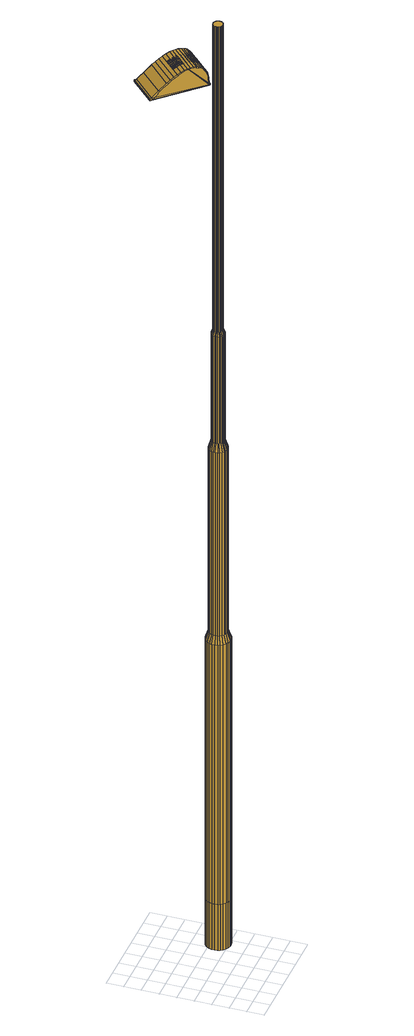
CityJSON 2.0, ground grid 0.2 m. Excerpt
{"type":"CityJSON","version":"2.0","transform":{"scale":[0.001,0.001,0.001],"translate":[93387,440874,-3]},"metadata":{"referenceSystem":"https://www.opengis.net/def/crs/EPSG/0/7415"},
"CityObjects":{
"cityfurniture1":{"type":"CityFurniture","attributes":{"Lichtpunttype":"Straatverlichting","Brondatum":"12-06-2019","Buurt_nummer":"62","Masttype":"TRAMMAST LPH 10M","Lamptype":"CPO-TW 140W KL.728","Buurtnaam":"Hillegersberg Noord","Nummer":"17","Uithoudertype":"UITHOUDER OV CONVERSIEMODEL","Geplaatst_op":"02-12-2010","Wijknummer":"6","Nivo":"0","Datum_laatste_mutatie":"07-06-2019","Straatnaam":"Straatweg","Thema":"Lichtmasten","Beheerobject":"71935/OVL-017","Armatuurtype":"4767 ARM SGS 453 1X CPO-TW 140W K EB OC FG EVSA VLAK GLAS LS-6","Objecthoogte":"10","Klasse":"Verbindingsweg 2-zijdig","Wijknaam":"Hillegersberg-Schiebroek","class":"Paal","function":"Lichtmast"},"geometry":[{"type":"MultiSurface","lod":"2","boundaries":[[[0,1,2,3]],[[4,5,6,7]],[[8,9,10,11]],[[12,13,1,0]],[[14,15,16,17]],[[17,16,9,8]],[[3,2,5,4]],[[11,10,13,12]],[[18,8,11,19]],[[20,0,3,21]],[[22,23,24,25]],[[26,27,28,29]],[[30,31,32,33]],[[19,11,12,34]],[[35,36,23,22]],[[29,28,37,38]],[[34,12,0,20]],[[39,40,27,26]],[[41,4,7,42]],[[43,14,17,44]],[[45,46,31,30]],[[21,3,4,41]],[[44,17,8,18]],[[33,32,15,14]],[[47,48,46,45]],[[49,50,36,35]],[[38,37,50,49]],[[42,7,40,39]],[[23,51,52,24]],[[7,6,53,40]],[[54,55,56,57]],[[58,59,55,54]],[[28,60,61,37]],[[62,63,59,58]],[[64,65,63,62]],[[66,67,65,64]],[[50,68,69,36]],[[37,61,68,50]],[[36,69,51,23]],[[70,71,48,47]],[[57,56,71,70]],[[27,72,60,28]],[[24,52,67,66]],[[40,53,72,27]],[[73,74,75,76]],[[77,78,79,80]],[[81,82,83,84]],[[85,86,87,88]],[[89,90,91,92]],[[92,91,93,94]],[[80,79,95,96]],[[97,98,78,77]],[[99,100,101,102]],[[84,83,103,104]],[[94,93,74,73]],[[105,106,98,97]],[[107,108,106,105]],[[88,87,108,107]],[[104,103,86,85]],[[109,110,82,81]],[[102,101,110,109]],[[74,111,112,75]],[[90,113,114,91]],[[115,116,117,118]],[[78,119,120,79]],[[121,122,123,124]],[[125,126,113,90]],[[87,127,128,108]],[[124,123,129,130]],[[131,132,133,134]],[[91,114,135,93]],[[93,135,111,74]],[[98,136,119,78]],[[118,117,100,99]],[[134,133,122,121]],[[86,137,127,87]],[[79,120,138,95]],[[139,140,116,115]],[[130,129,140,139]],[[108,128,141,106]],[[96,95,126,125]],[[106,141,136,98]],[[75,112,132,131]],[[142,143,144,145]],[[146,147,148,149]],[[150,151,152,153]],[[154,155,143,142]],[[153,152,147,146]],[[156,157,158,159]],[[145,144,151,150]],[[160,161,162,163]],[[163,162,157,156]],[[149,148,164,165]],[[159,158,155,154]],[[166,142,145,167]],[[92,160,163,89]],[[165,164,168,169]],[[170,146,149,171]],[[169,168,172,173]],[[174,175,176,177]],[[177,176,178,179]],[[180,181,182,183]],[[183,182,184,185]],[[185,184,186,187]],[[187,186,188,189]],[[189,188,190,191]],[[192,150,153,193]],[[179,178,161,160]],[[167,145,150,192]],[[194,159,154,195]],[[196,197,198,199]],[[173,172,197,196]],[[199,198,200,201]],[[201,200,202,203]],[[203,202,181,180]],[[191,190,204,205]],[[206,156,159,194]],[[195,154,142,166]],[[193,153,146,170]],[[205,204,175,174]],[[89,163,156,206]],[[207,189,191,208]],[[209,183,185,210]],[[211,165,169,212]],[[213,196,199,214]],[[167,97,77,166]],[[215,180,183,209]],[[210,185,187,216]],[[94,179,160,92]],[[212,169,173,217]],[[217,173,196,213]],[[218,201,203,219]],[[214,199,201,218]],[[76,174,177,73]],[[216,187,189,207]],[[171,149,165,211]],[[208,191,205,220]],[[166,77,80,195]],[[73,177,179,94]],[[220,205,174,76]],[[219,203,180,215]],[[195,80,96,194]],[[214,102,109,213]],[[210,130,139,209]],[[208,134,121,207]],[[218,99,102,214]],[[171,85,88,170]],[[217,81,84,212]],[[219,118,99,218]],[[192,105,97,167]],[[193,107,105,192]],[[220,131,134,208]],[[170,88,107,193]],[[211,104,85,171]],[[194,96,125,206]],[[213,109,81,217]],[[216,124,130,210]],[[209,139,115,215]],[[212,84,104,211]],[[206,125,90,89]],[[207,121,124,216]],[[76,75,131,220]],[[178,176,175,204,190,188,186,184,182,181,202,200,198,197,172,168,164,148,147,152,151,144,143,155,158,157,162,161]],[[116,221,222,117]],[[123,223,224,129]],[[122,225,223,123]],[[112,226,227,132]],[[101,228,229,110]],[[113,230,231,114]],[[83,232,233,103]],[[95,138,234,126]],[[133,235,225,122]],[[140,236,221,116]],[[126,234,230,113]],[[117,222,237,100]],[[111,238,226,112]],[[103,233,137,86]],[[129,224,236,140]],[[132,227,235,133]],[[82,239,232,83]],[[110,229,239,82]],[[100,237,228,101]],[[224,29,38,236]],[[223,26,29,224]],[[236,38,49,221]],[[114,231,240,135]],[[228,25,241,229]],[[222,35,22,237]],[[225,39,26,223]],[[233,242,243,137]],[[135,240,238,111]],[[127,244,245,128]],[[229,241,246,239]],[[120,247,43,138]],[[137,243,244,127]],[[221,49,35,222]],[[119,248,247,120]],[[136,249,248,119]],[[232,250,242,233]],[[237,22,25,228]],[[239,246,250,232]],[[128,245,251,141]],[[141,251,249,136]],[[235,42,39,225]],[[138,43,44,234]],[[230,18,19,231]],[[25,24,66,241]],[[246,64,62,250]],[[231,19,34,240]],[[247,33,14,43]],[[242,58,54,243]],[[226,21,41,227]],[[251,47,45,249]],[[244,57,70,245]],[[240,34,20,238]],[[250,62,58,242]],[[227,41,42,235]],[[234,44,18,230]],[[248,30,33,247]],[[249,45,30,248]],[[245,70,47,251]],[[238,20,21,226]],[[243,54,57,244]],[[241,66,64,246]],[[252,253,254,255]],[[256,257,258,259]],[[260,261,262]],[[255,254,263,264]],[[265,266,267]],[[268,269,270,271]],[[260,272,273,274]],[[275,276,277,278]],[[259,258,279,280]],[[271,270,257,256]],[[267,281,265]],[[282,283,276,275]],[[280,279,284,285]],[[286,287,288,289]],[[278,277,267,266]],[[290,291,292,293]],[[293,292,294,295]],[[295,294,287,286]],[[262,274,260]],[[289,288,253,252]],[[285,284,283,282]],[[264,263,269,268]],[[296,297,298,299]],[[300,301,297,296]],[[302,303,304]],[[303,305,304]],[[303,306,305]],[[307,308,301,300]],[[309,310,298,297,301,308,311,312,313,314,315,316],[317,318,303,302,319,320]],[[303,318,321,306]],[[306,322,305]],[[306,310,309,322]],[[322,309,316,305]],[[299,298,310,306]],[[323,311,308,307]],[[324,288,287,325]],[[326,253,288,324]],[[327,263,254,328]],[[329,269,263,327]],[[328,254,253,326]],[[330,270,269,329]],[[331,332,333,334]],[[335,336,337,262]],[[338,339,336,335]],[[340,341,342,343]],[[344,345,346,347]],[[341,344,347,342]],[[348,340,343,349]],[[215,115,118,219]],[[350,351,352,353]],[[354,355,356,357]],[[355,350,353,356]],[[358,359,360,361]],[[362,363,364,365]],[[366,358,361,367]],[[368,369,370,371]],[[372,362,365,373]],[[374,348,349,375]],[[376,377,378,379]],[[363,376,379,364]],[[380,381,382,383]],[[369,372,373,370]],[[381,366,367,382]],[[384,385,386,387]],[[359,384,387,360]],[[388,380,383,389]],[[377,390,391,378]],[[385,374,375,386]],[[392,393,394,395]],[[396,392,395,397]],[[398,396,397,399]],[[400,401,402,403]],[[404,405,406,407]],[[405,408,409,406]],[[393,404,407,394]],[[410,411,412,413]],[[414,415,416,417]],[[418,419,420,421]],[[415,422,423,416]],[[424,425,426,427]],[[411,428,429,412]],[[430,431,432,433]],[[434,435,436,437]],[[408,418,421,409]],[[438,414,417,439]],[[435,410,413,436]],[[440,430,433,441]],[[419,434,437,420]],[[431,438,439,432]],[[425,442,443,426]],[[442,440,441,443]],[[444,445,446,447]],[[448,449,450,451]],[[452,453,454,455]],[[453,444,447,454]],[[456,400,403,457]],[[445,448,451,446]],[[449,456,457,450]],[[458,459,460,461]],[[462,463,464,465]],[[466,467,468,469]],[[459,470,471,460]],[[472,473,474,475]],[[463,476,477,464]],[[351,478,479,352]],[[467,452,455,468]],[[480,472,475,481]],[[482,458,461,483]],[[473,466,469,474]],[[478,484,485,479]],[[484,482,483,485]],[[486,462,465,487]],[[470,486,487,471]],[[488,276,283,489]],[[490,277,276,488]],[[491,267,277,490]],[[273,281,267,491]],[[492,493,494,495]],[[317,496,307]],[[497,498,499]],[[304,500,501]],[[502,503,319,302]],[[503,502,493,492]],[[320,319,496]],[[302,304,501]],[[493,502,302,303]],[[299,306,321,317]],[[317,320,496]],[[307,300,296]],[[501,496,319,302]],[[317,296,299]],[[496,323,307]],[[497,499,317,320,492,495,504]],[[317,307,296]],[[505,506,339,338]],[[507,508,509,510]],[[511,291,512,513]],[[510,509,506,505]],[[513,512,508,507]],[[514,292,291,511]],[[325,287,294,515]],[[515,294,292,514]],[[516,517,518,519]],[[520,521,522,523]],[[524,525,526,527]],[[528,529,530,531]],[[532,533,534,535]],[[536,532,535,537]],[[538,539,540,541]],[[542,536,537,543]],[[525,542,543,526]],[[521,544,545,522]],[[529,516,519,530]],[[517,520,523,518]],[[546,528,531,547]],[[533,546,547,534]],[[548,538,541,549]],[[550,551,552,553]],[[554,548,549,555]],[[556,557,558,559]],[[560,561,562,563]],[[564,565,566,567]],[[557,550,553,558]],[[568,569,570,571]],[[572,554,555,573]],[[574,575,576,577]],[[575,568,571,576]],[[561,572,573,562]],[[578,560,563,579]],[[422,574,577,423]],[[565,578,579,566]],[[551,564,567,552]],[[580,581,582,583]],[[584,585,586,587]],[[588,589,590,591]],[[585,592,593,586]],[[594,595,596,597]],[[595,598,599,596]],[[600,580,583,601]],[[589,594,597,590]],[[598,602,603,599]],[[602,600,601,603]],[[604,588,591,605]],[[606,607,608,609]],[[610,606,609,611]],[[612,604,605,613]],[[592,612,613,593]],[[496,312,311,323]],[[500,314,313,501]],[[614,337,615]],[[615,337,336,616]],[[617,506,509,618]],[[265,619,614,281]],[[501,313,312,496]],[[615,619,614]],[[305,316,315,304]],[[620,621,508]],[[304,315,314,500]],[[512,291,290]],[[622,339,506,617]],[[616,336,339,622]],[[508,512,620]],[[290,620,512]],[[618,509,508,621]],[[260,623,261]],[[624,491,490,625]],[[273,491,624]],[[624,272,273]],[[489,283,284,626]],[[626,284,279,627]],[[628,258,257,629]],[[629,257,270,330]],[[627,279,258,628]],[[630,368,371,631]],[[632,633,634,635]],[[636,637,638,639]],[[640,641,642,643]],[[633,644,645,634]],[[637,632,635,638]],[[644,630,631,645]],[[646,647,648,649]],[[650,651,652,653]],[[494,654,504,495]],[[655,640,643,656]],[[657,655,656,658]],[[659,650,653,660]],[[492,320,319,503]],[[651,661,662,652]],[[663,646,649,664]],[[665,666,667,668]],[[666,659,660,667]],[[647,665,668,648]],[[661,669,670,662]],[[654,498,504]],[[669,657,658,670]],[[494,493,303,318,321,671,498,654]],[[497,504,498]],[[671,499,498]],[[499,671,317]],[[321,317,671]],[[672,514,511,673]],[[674,328,326,675]],[[676,515,514,672]],[[677,327,328,674]],[[678,329,327,677]],[[679,505,338,680]],[[681,510,505,679]],[[682,629,330,623]],[[683,628,629,682]],[[684,488,489,685]],[[686,626,627,687]],[[625,490,488,684]],[[680,338,335,688]],[[689,324,325,690]],[[675,326,324,689]],[[687,627,628,683]],[[673,511,513,691]],[[688,335,262,261]],[[691,513,507,692]],[[692,507,510,681]],[[623,330,329,678]],[[690,325,515,676]],[[685,489,626,686]],[[619,615,271]],[[271,256,259,280,285,282,275,278,266,619]],[[693,694,695,696]],[[696,695,332,331]],[[697,698,694,693]],[[334,699,700,697,693,696,331]],[[701,702,703,704]],[[705,706,707,708]],[[700,709,698,697]],[[699,710,709,700]],[[710,333,332,695,694,698,709]],[[711,712,713,714]],[[706,715,716,707]],[[334,333,710,699]],[[717,718,719,720]],[[721,701,704,722]],[[607,705,708,608]],[[718,711,714,719]],[[712,723,724,713]],[[715,717,720,716]],[[723,721,722,724]],[[262,337,614,274]],[[621,290,293,295,286,289,252,255,264,268,271,615,616,622,617,618]],[[621,620,290]],[[260,272,624]],[[624,625,684,685,686,687,683,682,623,260]],[[619,266,265]],[[691,692,681,679,680,688,261,623,678,677,674,675,689,690,676,672,673]]]}]}
},
"vertices":[
[790,774,1494],[790,774,894],[782,743,894],[782,743,1494],[780,712,1494],[780,712,894],[785,680,894],[785,680,1494],[856,846,1494],[856,846,894],[829,828,894],[829,828,1494],[807,803,1494],[807,803,894],[916,863,1494],[916,863,894],[885,858,894],[885,858,1494],[856,846,4894],[829,828,4894],[790,774,4894],[782,743,4894],[963,580,4894],[963,580,1494],[992,593,1494],[992,593,4894],[815,624,4894],[815,624,1494],[840,602,1494],[840,602,4894],[979,852,1494],[979,852,894],[948,861,894],[948,861,1494],[807,803,4894],[932,575,4894],[932,575,1494],[869,586,1494],[869,586,4894],[797,651,4894],[797,651,1494],[780,712,4894],[785,680,4894],[916,863,4894],[885,858,4894],[1008,836,1494],[1008,836,894],[1032,814,1494],[1032,814,894],[900,577,4894],[900,577,1494],[963,580,894],[992,593,894],[797,651,894],[1068,727,1494],[1068,727,894],[1062,758,894],[1062,758,1494],[1066,695,1494],[1066,695,894],[840,602,894],[869,586,894],[1057,664,1494],[1057,664,894],[1041,635,1494],[1041,635,894],[1019,610,1494],[1019,610,894],[900,577,894],[932,575,894],[1051,787,1494],[1051,787,894],[815,624,894],[851,750,8894],[851,750,7494],[846,734,7494],[846,734,8894],[950,791,7494],[963,820,7394],[941,827,7394],[933,796,7494],[982,677,7494],[1010,658,7394],[1022,680,7394],[991,693,7494],[997,725,7494],[1030,727,7394],[1026,750,7394],[994,742,7494],[885,788,8894],[885,788,7494],[871,778,7494],[871,778,8894],[860,765,7494],[860,765,8894],[916,829,7394],[917,797,7494],[965,782,7494],[985,808,7394],[942,648,7494],[951,617,7394],[973,625,7394],[957,655,7494],[1028,703,7394],[996,709,7494],[978,771,7494],[1003,792,7394],[988,757,7494],[1017,772,7394],[971,664,7494],[993,639,7394],[822,762,7394],[816,739,7394],[870,815,7394],[851,802,7394],[908,646,7494],[904,614,7394],[927,613,7394],[925,646,7494],[963,820,4994],[941,827,4994],[854,685,7494],[827,669,7394],[841,649,7394],[864,671,7494],[900,794,7494],[892,825,7394],[1026,750,4994],[1017,772,4994],[859,632,7394],[877,660,7494],[845,717,7494],[814,715,7394],[818,692,7394],[848,700,7494],[834,784,7394],[985,808,4994],[1030,727,4994],[916,829,4994],[892,651,7494],[881,620,7394],[1003,792,4994],[942,774,8944],[942,774,12944],[954,768,12944],[954,768,8944],[976,737,8944],[976,737,12944],[978,724,12944],[978,724,8944],[964,759,8944],[964,759,12944],[972,748,12944],[972,748,8944],[930,778,8944],[930,778,12944],[905,776,8944],[905,776,12944],[918,778,12944],[918,778,8944],[883,765,8944],[883,765,12944],[894,772,12944],[894,772,8944],[977,712,12944],[977,712,8944],[950,791,8894],[965,782,8894],[974,700,12944],[974,700,8944],[994,742,8894],[997,725,8894],[967,688,12944],[967,688,8944],[864,731,8944],[864,731,12944],[868,743,12944],[868,743,8944],[874,755,12944],[874,755,8944],[911,665,8944],[911,665,12944],[899,668,12944],[899,668,8944],[887,675,12944],[887,675,8944],[878,683,12944],[878,683,8944],[870,694,12944],[870,694,8944],[866,705,12944],[866,705,8944],[978,771,8894],[988,757,8894],[917,797,8894],[933,796,8894],[959,678,8944],[959,678,12944],[948,670,12944],[948,670,8944],[937,666,12944],[937,666,8944],[923,664,12944],[923,664,8944],[863,718,12944],[863,718,8944],[900,794,8894],[854,685,8894],[848,700,8894],[892,651,8894],[877,660,8894],[996,709,8894],[991,693,8894],[971,664,8894],[957,655,8894],[908,646,8894],[864,671,8894],[982,677,8894],[942,648,8894],[925,646,8894],[845,717,8894],[904,614,4994],[927,613,4994],[841,649,4994],[859,632,4994],[827,669,4994],[816,739,4994],[814,715,4994],[973,625,4994],[993,639,4994],[870,815,4994],[851,802,4994],[1022,680,4994],[1028,703,4994],[892,825,4994],[818,692,4994],[881,620,4994],[951,617,4994],[822,762,4994],[1010,658,4994],[834,784,4994],[1019,610,4894],[1066,695,4894],[1068,727,4894],[1062,758,4894],[1051,787,4894],[1041,635,4894],[948,861,4894],[979,852,4894],[1008,836,4894],[1057,664,4894],[1032,814,4894],[533,805,12606],[541,812,12611],[522,831,12619],[515,824,12613],[423,918,12609],[425,930,12615],[396,959,12600],[395,946,12595],[907,1002,12355],[906,1003,12366],[905,990,12358],[502,853,12624],[495,845,12618],[150,1191,12355],[162,1179,12376],[151,1205,12370],[473,868,12619],[478,877,12625],[452,903,12623],[449,892,12617],[444,1477,12355],[418,1489,12355],[905,989,12355],[283,1059,12507],[279,1078,12508],[209,1147,12436],[217,1124,12440],[366,989,12581],[367,974,12577],[139,1217,12355],[310,1032,12532],[307,1050,12534],[336,1020,12559],[338,1004,12556],[561,776,12585],[570,781,12589],[557,795,12601],[549,790,12596],[585,750,12546],[596,753,12548],[589,762,12563],[578,758,12560],[580,770,12577],[570,766,12573],[422,1504,12357],[422,1504,12350],[408,1499,12350],[408,1499,12357],[436,1499,12357],[436,1499,12350],[586,838,12350],[461,903,12350],[604,711,12357],[129,1198,12357],[129,1226,12357],[911,1012,12357],[911,1012,12350],[123,1213,12350],[129,1226,12350],[917,997,12350],[911,984,12350],[632,711,12350],[618,705,12350],[604,711,12350],[129,1198,12350],[435,1456,12350],[172,1198,12350],[785,1032,12350],[724,1160,12350],[172,1199,12350],[123,1213,12357],[917,997,12357],[830,1061,12601],[843,1048,12589],[814,1077,12611],[774,1118,12624],[795,1097,12619],[750,1142,12625],[725,1168,12623],[723,1114,12461],[508,904,12461],[503,909,12477],[718,1119,12477],[905,990,12361],[625,718,12361],[625,718,12358],[898,995,12442],[621,725,12442],[545,993,12624],[518,1021,12616],[512,1015,12616],[540,988,12624],[490,1051,12601],[460,1081,12583],[455,1075,12583],[484,1045,12601],[571,968,12626],[565,962,12626],[694,865,12564],[685,873,12578],[680,867,12578],[688,859,12564],[709,849,12533],[702,856,12549],[697,850,12549],[704,843,12533],[664,872,12590],[650,886,12602],[645,880,12602],[658,867,12590],[559,956,12626],[534,982,12624],[528,976,12624],[554,951,12626],[674,862,12578],[668,856,12578],[623,891,12612],[604,910,12620],[598,905,12620],[617,885,12612],[583,932,12625],[578,927,12625],[595,944,12625],[589,938,12625],[507,1010,12616],[478,1040,12601],[473,1034,12601],[501,1004,12616],[690,845,12549],[683,853,12564],[677,848,12564],[685,840,12549],[634,902,12612],[615,922,12620],[609,916,12620],[628,897,12612],[698,838,12533],[692,832,12533],[449,1069,12583],[443,1064,12583],[717,887,12564],[708,896,12578],[703,890,12578],[711,881,12564],[725,878,12549],[719,873,12549],[732,871,12533],[726,866,12533],[513,1073,12601],[483,1103,12583],[477,1098,12583],[507,1068,12601],[698,906,12590],[685,919,12602],[679,914,12602],[693,900,12590],[668,936,12612],[662,930,12612],[553,1054,12616],[524,1085,12601],[518,1079,12601],[546,1049,12616],[673,977,12620],[652,1000,12625],[646,994,12625],[667,971,12620],[649,955,12620],[629,977,12625],[623,972,12625],[643,950,12620],[628,1023,12626],[623,1018,12626],[756,893,12533],[748,901,12549],[742,895,12549],[750,888,12533],[495,1114,12583],[489,1108,12583],[721,928,12590],[708,942,12602],[702,936,12602],[715,922,12590],[606,1001,12626],[580,1027,12624],[574,1021,12624],[600,995,12626],[692,958,12612],[686,952,12612],[731,918,12578],[725,912,12578],[740,909,12564],[734,903,12564],[638,944,12620],[617,966,12625],[612,960,12625],[632,938,12620],[594,989,12626],[568,1016,12624],[562,1010,12624],[588,984,12626],[673,908,12602],[657,925,12612],[651,919,12612],[667,903,12602],[541,1044,12616],[535,1038,12616],[626,933,12620],[606,955,12625],[600,949,12625],[621,927,12620],[529,1032,12616],[501,1062,12601],[496,1056,12601],[524,1027,12616],[697,884,12578],[687,894,12590],[681,889,12590],[691,879,12578],[582,979,12626],[576,973,12626],[714,867,12549],[705,876,12564],[700,870,12564],[708,862,12549],[472,1092,12583],[466,1086,12583],[675,884,12590],[669,878,12590],[721,860,12533],[715,855,12533],[645,914,12612],[640,908,12612],[662,897,12602],[656,892,12602],[557,1005,12624],[551,999,12624],[554,1346,12508],[581,1317,12534],[485,1418,12436],[429,1478,12370],[719,1165,12513],[455,908,12513],[299,1069,12494],[562,1326,12494],[911,984,12357],[490,1399,12420],[222,1148,12414],[466,1425,12390],[618,705,12357],[632,711,12357],[581,843,12513],[780,1037,12513],[527,1362,12459],[895,997,12469],[619,728,12469],[885,1007,12514],[609,738,12514],[615,733,12493],[891,1001,12493],[870,1021,12548],[603,745,12532],[878,1013,12532],[862,1028,12563],[854,1037,12577],[651,1046,12626],[626,1071,12624],[620,1066,12624],[645,1040,12626],[598,1099,12616],[570,1129,12601],[564,1123,12601],[593,1093,12616],[778,916,12533],[771,924,12549],[765,918,12549],[773,910,12533],[695,1000,12620],[675,1022,12625],[669,1017,12625],[690,994,12620],[744,951,12590],[731,964,12602],[725,958,12602],[738,945,12590],[754,940,12578],[749,934,12578],[559,1118,12601],[529,1148,12583],[524,1142,12583],[553,1112,12601],[763,931,12564],[757,926,12564],[541,1159,12583],[535,1153,12583],[714,980,12612],[709,975,12612],[587,1088,12616],[581,1082,12616],[752,920,12564],[743,929,12578],[737,923,12578],[746,914,12564],[614,1060,12624],[609,1054,12624],[767,904,12533],[759,912,12549],[754,907,12549],[761,899,12533],[684,988,12620],[663,1011,12625],[657,1005,12625],[678,983,12620],[733,939,12590],[719,953,12602],[713,947,12602],[727,934,12590],[547,1106,12601],[518,1136,12583],[512,1131,12583],[541,1101,12601],[640,1035,12626],[634,1029,12626],[603,1049,12624],[576,1077,12616],[570,1071,12616],[597,1043,12624],[703,969,12612],[697,963,12612],[582,1140,12601],[552,1170,12583],[546,1164,12583],[576,1135,12601],[790,927,12533],[782,935,12549],[776,929,12549],[784,921,12533],[742,975,12602],[726,992,12612],[720,986,12612],[736,970,12602],[774,943,12564],[769,937,12564],[707,1011,12620],[686,1033,12625],[681,1027,12625],[701,1005,12620],[662,1057,12626],[657,1051,12626],[610,1110,12616],[604,1105,12616],[637,1083,12624],[631,1077,12624],[755,962,12590],[750,956,12590],[793,946,12549],[786,954,12564],[780,948,12564],[788,940,12549],[801,938,12533],[795,933,12533],[766,951,12578],[760,945,12578],[626,717,12355],[614,716,12366],[613,717,12368],[607,726,12471],[603,731,12493],[614,716,12355],[593,742,12529],[598,736,12513],[609,723,12445],[735,1171,12617],[455,1465,12376],[509,1409,12440],[610,1286,12559],[639,1257,12581],[669,1225,12600],[698,1196,12615],[639,875,12602],[633,869,12602],[671,842,12564],[663,851,12578],[657,845,12578],[665,836,12564],[687,826,12533],[679,834,12549],[673,829,12549],[681,821,12533],[535,1096,12601],[507,1125,12583],[501,1119,12583],[530,1090,12601],[652,861,12590],[647,856,12590],[736,890,12549],[728,898,12564],[722,893,12564],[731,884,12549],[680,947,12612],[661,966,12620],[656,960,12620],[674,942,12612],[263,1105,12459],[564,1065,12616],[558,1060,12616],[592,1038,12624],[586,1032,12624],[696,930,12602],[691,925,12602],[640,989,12625],[634,983,12625],[744,882,12533],[738,877,12533],[720,907,12578],[710,917,12590],[704,911,12590],[714,901,12578],[617,1012,12626],[611,1006,12626],[199,1171,12386],[866,1039,12560],[874,1031,12546],[802,1104,12613],[820,1086,12606],[858,1047,12573],[782,1124,12618],[759,1147,12619],[897,1009,12471],[900,1007,12445],[893,1013,12493],[710,1198,12609],[682,1226,12595],[573,1341,12507],[599,1313,12532],[626,1284,12556],[654,1256,12577],[906,1003,12368],[835,1070,12596],[848,1057,12585],[881,1024,12530],[888,1018,12513],[744,1091,12468],[529,882,12468],[519,892,12457],[734,1101,12457],[744,1091,12486],[529,882,12486],[723,1114,12493],[734,1101,12496],[593,1151,12601],[563,1181,12583],[558,1176,12583],[587,1146,12601],[777,962,12578],[767,973,12590],[761,967,12590],[771,957,12578],[519,892,12496],[508,904,12493],[698,1044,12625],[674,1068,12626],[668,1063,12626],[692,1038,12625],[753,987,12602],[748,981,12602],[737,1003,12612],[718,1022,12620],[712,1016,12620],[731,997,12612],[621,1122,12616],[615,1116,12616],[648,1094,12624],[643,1088,12624]
]}
